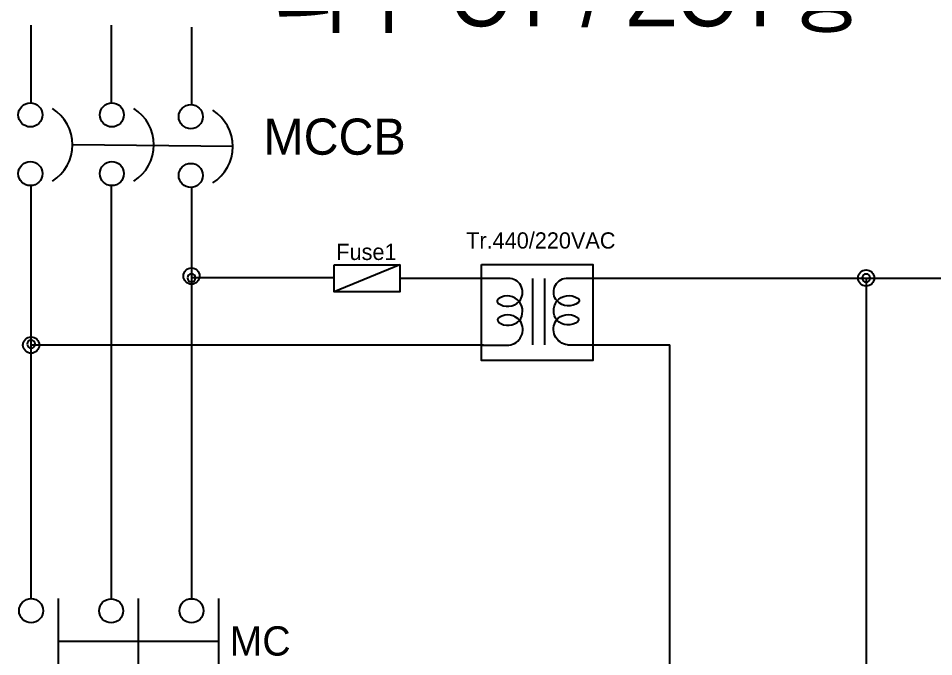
# Model space of a CAD drawing. Header units: millimetres. Extents: x 46 to 886, y 51 to 632.
# Drawn here: x 253.6 to 340.4, y 507.9 to 568.5 of the extents above; entities that cross this region are included whole.
import ezdxf

# ---------------------------------------------------------------- set-up
doc = ezdxf.new("R2010")
doc.units = ezdxf.units.MM
doc.layers.add('4', color=133, linetype='Continuous')
doc.layers.add('ASHADE', color=7, linetype='Continuous')
doc.styles.add('ghs', font='NGULIM.TTF')

msp = doc.modelspace()

# ---------------------------------------------------------------- linework, layer by layer
at = {"color": 0, "linetype": 'ByBlock', "lineweight": 25}
msp.add_line((257.343, 509.39), (272.564, 509.39), dxfattribs=at)
at = {"layer": '4', "color": 0}
for centre in [(270.001, 544.047), (334.031, 543.86), (254.778, 537.498)]:
    msp.add_circle(centre, 0.772, dxfattribs=at)
at = {"layer": 'ASHADE', "ltscale": 2}
for p, q in [((254.745, 567.853), (254.745, 560.494)), ((262.376, 567.853), (262.376, 560.493)), ((270.001, 567.683), (270.001, 560.323)), ((273.924, 556.339), (258.697, 556.509)), ((254.745, 552.632), (254.745, 513.416)), ((262.376, 552.633), (262.376, 513.406)), ((270.001, 552.463), (270.001, 513.416)), ((289.774, 545.099), (283.55, 542.543)), ((283.55, 543.877), (270.001, 543.877)), ((297.717, 543.821), (289.774, 543.821)), ((300.25, 543.821), (297.527, 543.821)), ((302.351, 543.821), (302.351, 537.519)), ((303.518, 543.821), (303.518, 537.519)), ((305.552, 543.86), (308.108, 543.86)), ((308.108, 543.86), (385.467, 543.86)), ((334.031, 543.86), (334.031, 468.382)), ((297.717, 537.48), (254.745, 537.48)), ((297.527, 537.48), (300.106, 537.48)), ((305.696, 537.519), (308.108, 537.519)), ((306.902, 537.519), (315.394, 537.519)), ((315.394, 446.644), (315.394, 537.519))]:
    msp.add_line(p, q, dxfattribs=at)
at = {"layer": 'ASHADE', "color": 0, "linetype": 'ByBlock', "lineweight": 25, "ltscale": 2}
for p, q in [((257.343, 513.432), (257.343, 505.348)), ((264.939, 513.422), (264.939, 505.338)), ((272.564, 513.432), (272.564, 505.348))]:
    msp.add_line(p, q, dxfattribs=at)
at = {"layer": 'ASHADE'}
msp.add_lwpolyline([(283.55, 545.099), (289.774, 545.099), (289.774, 542.543), (283.55, 542.543)], close=True, dxfattribs=at)
at = {"layer": 'ASHADE', "ltscale": 2}
msp.add_lwpolyline([(297.527, 545.144), (308.108, 545.144), (308.108, 536.041), (297.527, 536.041)], close=True, dxfattribs=at)
for points in [[(300.106, 537.48, 0.564439), (301.191, 539.8, 0.377614), (299.215, 540.117, 0.521425), (299.129, 539.683, 0.376836), (301.126, 539.814, 0.315184), (301.145, 541.604, 0.377614), (299.169, 541.921, 0.521425), (299.083, 541.487, 0.382642), (301.106, 541.643, 0.602081), (300.25, 543.821)], [(305.696, 537.519, -0.564439), (304.611, 539.839, -0.377614), (306.588, 540.156, -0.521425), (306.673, 539.722, -0.376836), (304.677, 539.853, -0.315184), (304.657, 541.643, -0.377614), (306.634, 541.96, -0.521425), (306.719, 541.526, -0.382642), (304.696, 541.682, -0.602081), (305.552, 543.86)]]:
    msp.add_lwpolyline(points, format="xyb", dxfattribs=at)
for centre in [(254.707, 559.351), (262.442, 559.351), (269.934, 559.18), (254.707, 553.775), (262.442, 553.775), (269.934, 553.605)]:
    msp.add_circle(centre, 1.144, dxfattribs=at)
at = {"layer": 'ASHADE', "color": 0, "linetype": 'ByBlock', "lineweight": 25, "ltscale": 2}
for centre in [(254.78, 512.273), (262.376, 512.262), (270.001, 512.272)]:
    msp.add_circle(centre, 1.144, dxfattribs=at)
at = {"layer": 'ASHADE', "ltscale": 2}
for centre, radius, start, end in [((254.622, 556.509), 4.075, 302.22193, 57.77807), ((262.357, 556.509), 4.075, 302.22193, 57.77807), ((269.849, 556.339), 4.075, 302.22193, 57.77807), ((270.001, 543.877), 0.381, 0, 180), ((334.031, 543.86), 0.381, 0, 180), ((270.001, 543.877), 0.381, 180, 0), ((334.031, 543.86), 0.381, 180, 0), ((254.778, 537.592), 0.381, 0, 180), ((254.778, 537.592), 0.381, 180, 0)]:
    msp.add_arc(centre, radius, start, end, dxfattribs=at)

# ---------------------------------------------------------------- texts
at = {"layer": 'ASHADE', "ltscale": 2, "style": 'ghs'}
for s, height, p in [('외부 CT / ZCT형 ', 5.7915, (277.83, 567.756)), ('MCCB', 3.4326, (276.823, 555.568)), ('Tr.440/220VAC', 1.53783, (296.069, 546.66)), ('Fuse1', 1.5378, (283.748, 545.572))]:
    msp.add_text(s, height=height, dxfattribs=at).set_placement(p)
at = {"layer": 'ASHADE', "color": 0, "linetype": 'ByBlock', "lineweight": 25, "ltscale": 2, "style": 'ghs'}
msp.add_text('MC', height=2.7804, dxfattribs=at).set_placement((273.626, 508.011))

doc.saveas('drawing.dxf')
